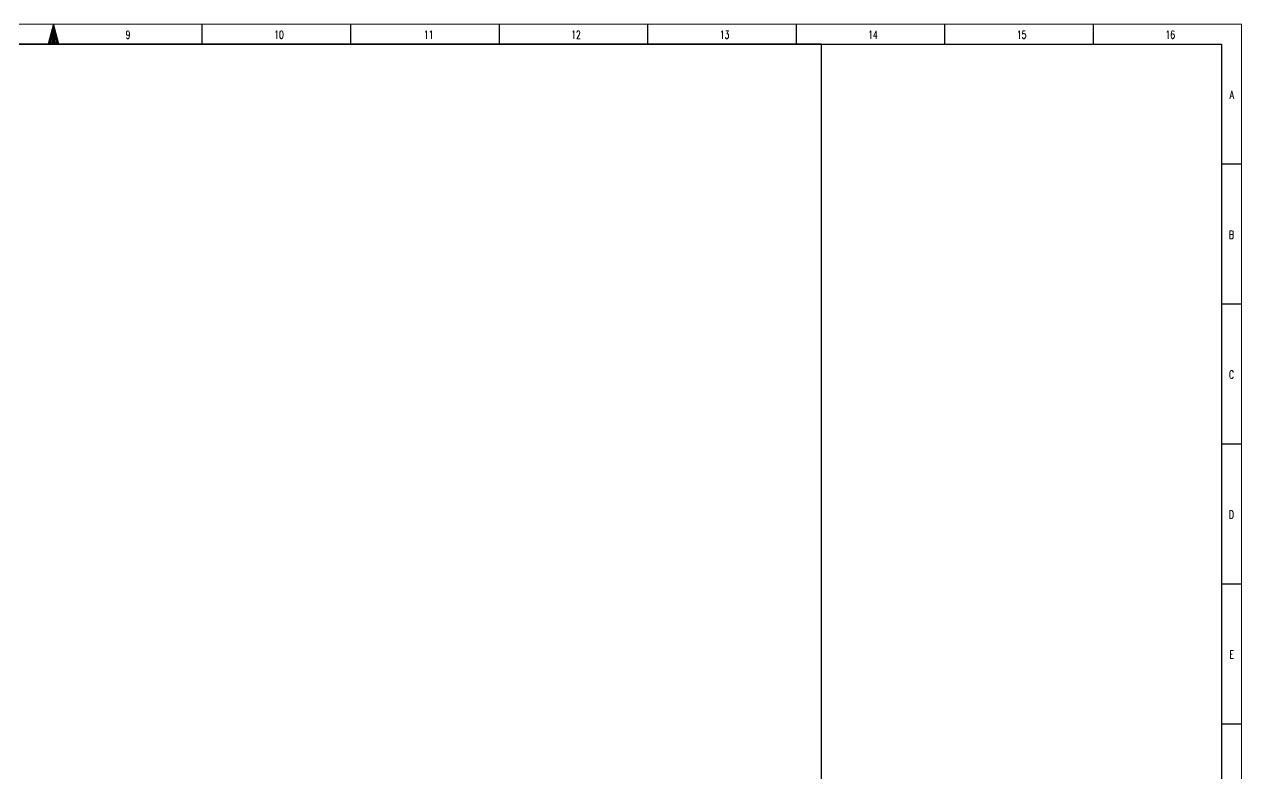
# Model space of a CAD drawing. Header units: inches. Extents: x 67 to 2089, y 4 to 641.
# Drawn here: x 1627.3 to 2088.6, y 356.7 to 640.8 of the extents above; entities that cross this region are included whole.
import ezdxf

# ---------------------------------------------------------------- set-up
doc = ezdxf.new("R2010")
doc.units = ezdxf.units.IN
doc.header["$MEASUREMENT"] = 0
doc.layers.add('TEG BORDER', color=7, linetype='Continuous')
doc.styles.add('TEG BORDER', font='txt_qlt.shx', dxfattribs={"width": 0.7, "bigfont": 'hztxt.shx'})

# ---------------------------------------------------------------- blocks, each defined once
blk = doc.blocks.new('252 BORDER A2')
for p, q in [((297, 420), (297, 415)), ((334.12, 420), (334.12, 415)), ((371.25, 420), (371.25, 415)), ((408.37, 420), (408.37, 415)), ((445.5, 420), (445.5, 415)), ((482.62, 420), (482.62, 415)), ((519.75, 420), (519.75, 415)), ((556.87, 420), (556.87, 415)), ((594, 385), (589, 385)), ((594, 350), (589, 350)), ((594, 315), (589, 315)), ((594, 280), (589, 280)), ((594, 245), (589, 245))]:
    blk.add_line(p, q)
at = {"linetype": 'Continuous'}
blk.add_line((489, 415), (5, 415), dxfattribs=at)
at = {"color": 5, "lineweight": 15}
blk.add_lwpolyline([(0, 420), (594, 420), (594, 0), (0, 0)], close=True, dxfattribs=at)
blk.add_lwpolyline([(297, 420), (295.66, 415), (298.34, 415), (297, 420), (296, 415), (296.33, 415), (297, 420), (296.67, 415), (297.33, 415), (297, 420), (297.67, 415), (298, 415), (297, 420)])
blk.add_lwpolyline([(5, 415), (589, 415), (589, 5), (5, 5)], close=True)
at = {"layer": 'TEG BORDER'}
blk.add_line((489, 116), (489, 415), dxfattribs=at)
at = {"char_height": 2, "width": 2, "style": 'TEG BORDER'}
for s, insert, attachment_point in [('9', (315.05, 418.41), 1), ('\\pi2.2204e-016;10', (352.17, 418.41), 1), ('\\pi0.3;11', (389.3, 418.41), 1), ('\\pi2.2204e-016;12', (426.42, 418.41), 1), ('\\pi2.2204e-016;13', (463.55, 418.41), 1), ('\\pi-0.033333;14', (500.67, 418.41), 1), ('\\pi2.2204e-016;15', (537.8, 418.41), 1), ('\\pi0.033333;16', (574.92, 418.41), 1), ('A', (592.09, 403.39), 3), ('B', (592.09, 368.39), 3), ('C', (592.09, 333.39), 3), ('D', (592.09, 298.39), 3), ('E', (592.09, 263.39), 3)]:
    blk.add_mtext(s, dxfattribs=dict(at, insert=insert, attachment_point=attachment_point))

msp = doc.modelspace()

# ---------------------------------------------------------------- block references
at = {"xscale": 1.5163271442, "yscale": 1.5163271442, "zscale": 1.5163271442}
msp.add_blockref('252 BORDER A2', (1187.94, 3.98), dxfattribs=at)

doc.saveas('drawing.dxf')
